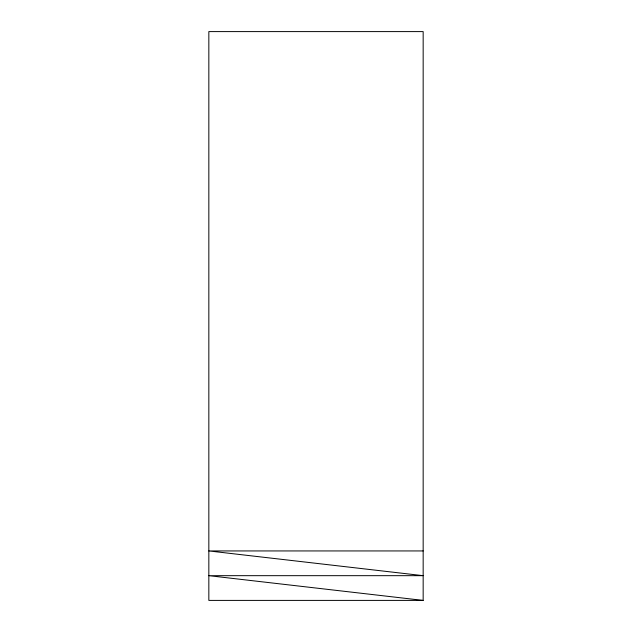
<?xml version="1.0" encoding="UTF-8"?>
<svg xmlns="http://www.w3.org/2000/svg" width="632" height="632" viewBox="0 0 632 632"><rect width="100%" height="100%" fill="white"/><g stroke="black" fill="none" stroke-linecap="round" stroke-linejoin="round"><path stroke-width="0.95" d="M423.163 550.938L208.837 550.938L423.163 575.673L208.837 575.673L423.163 600.4L423.163 31.6L208.837 31.6L208.837 600.4L423.163 600.4"/></g></svg>
